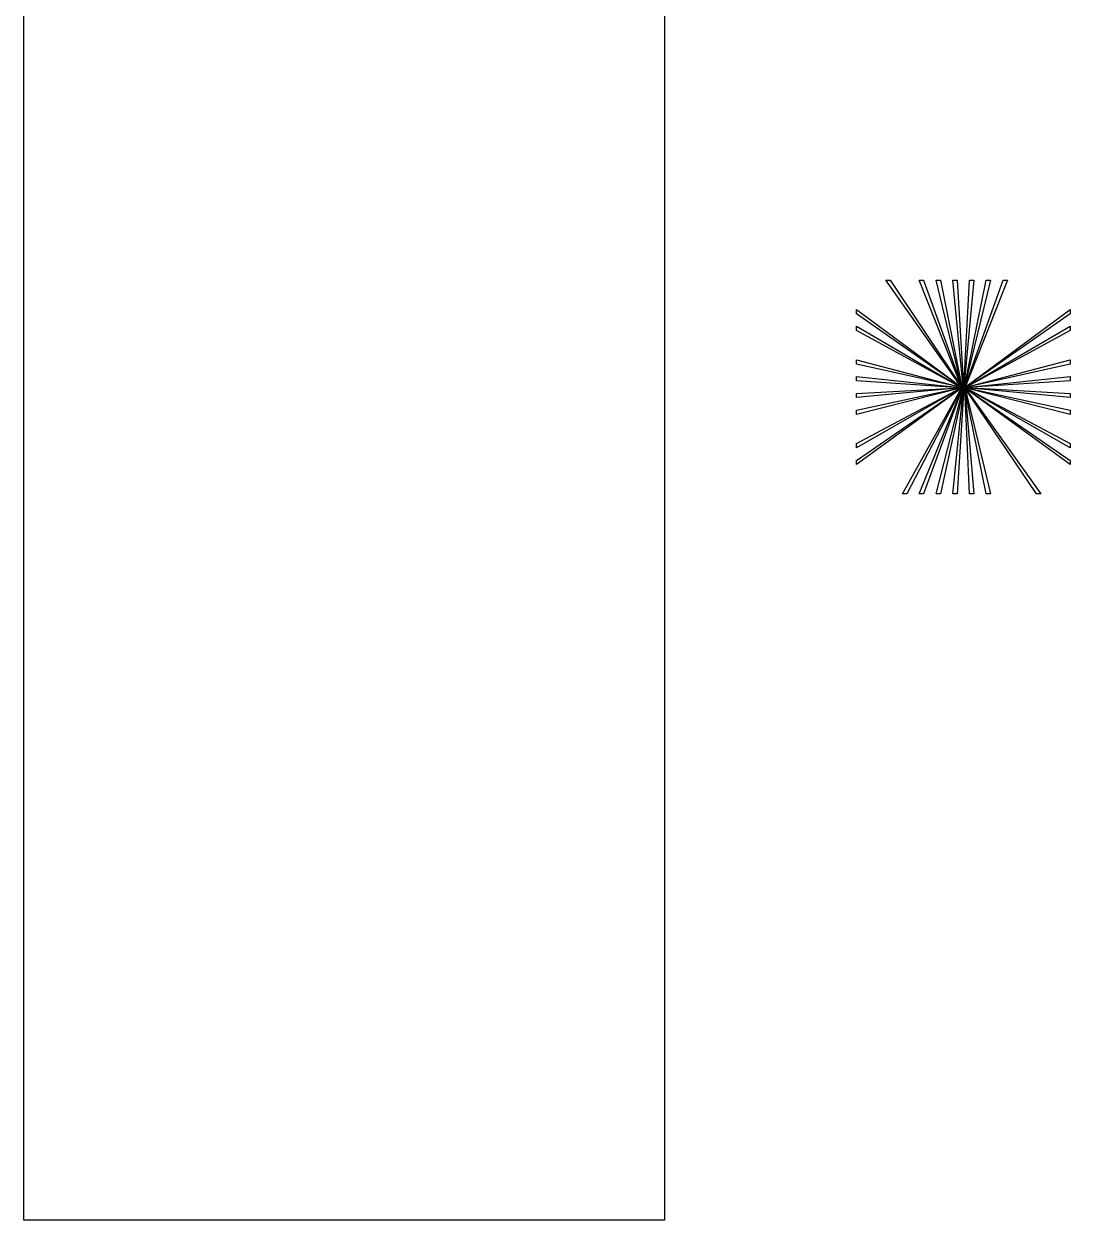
# Model space of a CAD drawing. Extents: x 0 to 6000, y 0 to 6000.
# Drawn here: x 2925 to 3170, y 5300 to 5580 of the extents above; entities that cross this region are included whole.
import ezdxf

# ---------------------------------------------------------------- set-up
doc = ezdxf.new("R2010")
doc.units = 0
doc.header["$MEASUREMENT"] = 0
for name, color, linetype in [('L10D0', 19, 'CONTINUOUS'), ('L14D0', 18, 'CONTINUOUS'), ('L1D0', 6, 'CONTINUOUS'), ('L20D0', 20, 'CONTINUOUS'), ('L6D0', 8, 'CONTINUOUS')]:
    doc.layers.add(name, color=color, linetype=linetype)

msp = doc.modelspace()

# ---------------------------------------------------------------- linework, layer by layer
at = {"layer": 'L10D0'}
for points in [[(3144.88, 5494.902), (3144.88, 5494.932), (3145.12, 5494.932), (3146.462, 5520), (3147.462, 5520), (3145.15, 5494.902)], [(3145.246, 5494.82), (3145.246, 5495.07), (3150.385, 5520), (3151.385, 5520), (3145.276, 5495.06), (3145.276, 5494.82)], [(3145.388, 5494.82), (3145.388, 5495.02), (3154.308, 5520), (3155.308, 5520), (3145.418, 5495), (3145.418, 5494.82)], [(3120, 5476.846), (3120, 5477.846), (3144.44, 5494.712), (3144.44, 5495.048), (3120, 5512.154), (3120, 5513.154), (3144.47, 5495.068), (3144.47, 5494.692)], [(3170, 5476.846), (3145.53, 5494.692), (3145.53, 5495.092), (3170, 5513.154), (3170, 5512.154), (3145.56, 5495.072), (3145.56, 5494.712), (3170, 5477.846)], [(3144.292, 5494.966), (3120, 5500.385), (3120, 5501.385), (3144.312, 5494.996), (3144.396, 5494.996), (3144.396, 5494.966)], [(3145.604, 5494.966), (3145.604, 5494.996), (3145.688, 5494.996), (3170, 5501.385), (3170, 5500.385), (3145.708, 5494.966)], [(3120, 5488.615), (3120, 5489.615), (3144.292, 5494.794), (3144.396, 5494.794), (3144.396, 5494.764), (3144.312, 5494.764)], [(3130.769, 5470), (3144.582, 5494.76), (3144.582, 5494.94), (3144.612, 5494.94), (3144.612, 5494.74), (3131.769, 5470)], [(3134.692, 5470), (3144.724, 5494.7), (3144.724, 5494.94), (3144.754, 5494.94), (3144.754, 5494.69), (3135.692, 5470)], [(3170, 5488.615), (3145.688, 5494.764), (3145.604, 5494.764), (3145.604, 5494.794), (3145.708, 5494.794), (3170, 5489.615)]]:
    msp.add_lwpolyline(points, close=True, dxfattribs=at)
at = {"layer": 'L14D0'}
for points in [[(3144.519, 5494.82), (3144.518, 5494.821), (3144.517, 5494.821), (3144.516, 5494.821), (3144.515, 5494.821), (3144.514, 5494.821), (3144.513, 5494.822), (3144.511, 5494.822), (3144.51, 5494.822), (3144.509, 5494.822), (3144.508, 5494.823), (3144.507, 5494.823), (3144.506, 5494.823), (3144.505, 5494.824), (3144.504, 5494.824), (3144.504, 5494.824), (3144.503, 5494.825), (3144.502, 5494.825), (3144.501, 5494.826), (3144.5, 5494.826), (3144.499, 5494.827), (3144.498, 5494.827), (3144.497, 5494.828), (3144.496, 5494.828), (3144.495, 5494.829), (3144.494, 5494.829), (3144.493, 5494.83), (3144.492, 5494.83), (3144.492, 5494.831), (3144.491, 5494.831), (3144.49, 5494.832), (3144.489, 5494.833), (3144.488, 5494.833), (3144.487, 5494.834), (3144.487, 5494.835), (3144.486, 5494.835), (3144.485, 5494.836), (3144.484, 5494.837), (3144.484, 5494.838), (3144.483, 5494.838), (3144.482, 5494.839), (3144.481, 5494.84), (3144.481, 5494.841), (3144.48, 5494.841), (3144.479, 5494.842), (3144.479, 5494.843), (3144.478, 5494.844), (3144.477, 5494.845), (3144.477, 5494.846), (3144.476, 5494.846), (3144.476, 5494.847), (3144.475, 5494.848), (3144.475, 5494.849), (3144.474, 5494.85), (3144.474, 5494.851), (3144.473, 5494.852), (3144.473, 5494.853), (3144.472, 5494.854), (3144.472, 5494.855), (3144.471, 5494.856), (3144.471, 5494.857), (3144.47, 5494.858), (3144.47, 5494.858), (3144.47, 5494.859), (3144.469, 5494.86), (3144.469, 5494.861), (3144.469, 5494.862), (3144.468, 5494.863), (3144.468, 5494.864), (3144.468, 5494.865), (3144.468, 5494.867), (3144.467, 5494.868), (3144.467, 5494.869), (3144.467, 5494.87), (3144.467, 5494.871), (3144.467, 5494.872), (3144.466, 5494.873), (3144.466, 5494.874), (3144.466, 5494.875), (3144.466, 5494.876), (3144.466, 5494.877), (3144.466, 5494.878), (3144.466, 5494.879), (3144.466, 5494.88), (3144.466, 5494.881), (3144.466, 5494.882), (3144.466, 5494.883), (3144.466, 5494.884), (3144.466, 5494.885), (3144.466, 5494.886), (3144.466, 5494.887), (3144.467, 5494.888), (3144.467, 5494.889), (3144.467, 5494.89), (3144.467, 5494.891), (3144.467, 5494.892), (3144.468, 5494.893), (3144.468, 5494.895), (3144.468, 5494.896), (3144.468, 5494.897), (3144.469, 5494.898), (3144.469, 5494.899), (3144.469, 5494.9), (3144.47, 5494.901), (3144.47, 5494.902), (3144.47, 5494.902), (3144.471, 5494.903), (3144.471, 5494.904), (3144.472, 5494.905), (3144.472, 5494.906), (3144.473, 5494.907), (3144.473, 5494.908), (3144.474, 5494.909), (3144.474, 5494.91), (3144.475, 5494.911), (3144.475, 5494.912), (3144.476, 5494.913), (3144.476, 5494.914), (3144.477, 5494.914), (3144.477, 5494.915), (3144.478, 5494.916), (3144.479, 5494.917), (3144.479, 5494.918), (3144.48, 5494.919), (3144.481, 5494.919), (3144.481, 5494.92), (3144.482, 5494.921), (3144.483, 5494.922), (3144.484, 5494.922), (3144.484, 5494.923), (3144.485, 5494.924), (3144.486, 5494.925), (3144.487, 5494.925), (3144.487, 5494.926), (3144.488, 5494.927), (3144.489, 5494.927), (3144.49, 5494.928), (3144.491, 5494.929), (3144.492, 5494.929), (3144.492, 5494.93), (3144.493, 5494.93), (3144.494, 5494.931), (3144.495, 5494.931), (3144.496, 5494.932), (3144.497, 5494.932), (3144.498, 5494.933), (3144.499, 5494.933), (3144.5, 5494.934), (3144.501, 5494.934), (3144.502, 5494.935), (3144.503, 5494.935), (3144.504, 5494.936), (3144.504, 5494.936), (3144.505, 5494.936), (3144.506, 5494.937), (3144.507, 5494.937), (3144.508, 5494.937), (3144.509, 5494.938), (3144.51, 5494.938), (3144.511, 5494.938), (3144.511, 5495.056), (3126.846, 5520), (3127.846, 5520), (3144.541, 5495.076), (3144.541, 5494.938), (3144.542, 5494.938), (3144.543, 5494.938), (3144.544, 5494.937), (3144.545, 5494.937), (3144.546, 5494.937), (3144.547, 5494.936), (3144.548, 5494.936), (3144.548, 5494.936), (3144.549, 5494.935), (3144.55, 5494.935), (3144.551, 5494.934), (3144.552, 5494.934), (3144.553, 5494.933), (3144.554, 5494.933), (3144.555, 5494.932), (3144.556, 5494.932), (3144.557, 5494.931), (3144.558, 5494.931), (3144.559, 5494.93), (3144.56, 5494.93), (3144.56, 5494.929), (3144.561, 5494.929), (3144.562, 5494.928), (3144.563, 5494.927), (3144.564, 5494.927), (3144.565, 5494.926), (3144.565, 5494.925), (3144.566, 5494.925), (3144.567, 5494.924), (3144.568, 5494.923), (3144.568, 5494.922), (3144.569, 5494.922), (3144.57, 5494.921), (3144.571, 5494.92), (3144.571, 5494.919), (3144.572, 5494.919), (3144.573, 5494.918), (3144.573, 5494.917), (3144.574, 5494.916), (3144.575, 5494.915), (3144.575, 5494.914), (3144.576, 5494.914), (3144.576, 5494.913), (3144.577, 5494.912), (3144.577, 5494.911), (3144.578, 5494.91), (3144.578, 5494.909), (3144.579, 5494.908), (3144.579, 5494.907), (3144.58, 5494.906), (3144.58, 5494.905), (3144.581, 5494.904), (3144.581, 5494.903), (3144.582, 5494.902), (3144.582, 5494.902), (3144.582, 5494.901), (3144.583, 5494.9), (3144.583, 5494.899), (3144.583, 5494.898), (3144.584, 5494.897), (3144.584, 5494.896), (3144.584, 5494.895), (3144.584, 5494.893), (3144.585, 5494.892), (3144.585, 5494.891), (3144.585, 5494.89), (3144.585, 5494.889), (3144.585, 5494.888), (3144.586, 5494.887), (3144.586, 5494.886), (3144.586, 5494.885), (3144.586, 5494.884), (3144.586, 5494.883), (3144.586, 5494.882), (3144.586, 5494.881), (3144.586, 5494.88), (3144.586, 5494.879), (3144.586, 5494.878), (3144.586, 5494.877), (3144.586, 5494.876), (3144.586, 5494.875), (3144.586, 5494.874), (3144.586, 5494.873), (3144.585, 5494.872), (3144.585, 5494.871), (3144.585, 5494.87), (3144.585, 5494.869), (3144.585, 5494.868), (3144.584, 5494.867), (3144.584, 5494.865), (3144.584, 5494.864), (3144.584, 5494.863), (3144.583, 5494.862), (3144.583, 5494.861), (3144.583, 5494.86), (3144.582, 5494.859), (3144.582, 5494.858), (3144.582, 5494.858), (3144.581, 5494.857), (3144.581, 5494.856), (3144.58, 5494.855), (3144.58, 5494.854), (3144.579, 5494.853), (3144.579, 5494.852), (3144.578, 5494.851), (3144.578, 5494.85), (3144.577, 5494.849), (3144.577, 5494.848), (3144.576, 5494.847), (3144.576, 5494.846), (3144.575, 5494.846), (3144.575, 5494.845), (3144.574, 5494.844), (3144.573, 5494.843), (3144.573, 5494.842), (3144.572, 5494.841), (3144.571, 5494.841), (3144.571, 5494.84), (3144.57, 5494.839), (3144.569, 5494.838), (3144.568, 5494.838), (3144.568, 5494.837), (3144.567, 5494.836), (3144.566, 5494.835), (3144.565, 5494.835), (3144.565, 5494.834), (3144.564, 5494.833), (3144.563, 5494.833), (3144.562, 5494.832), (3144.561, 5494.831), (3144.56, 5494.831), (3144.56, 5494.83), (3144.559, 5494.83), (3144.558, 5494.829), (3144.557, 5494.829), (3144.556, 5494.828), (3144.555, 5494.828), (3144.554, 5494.827), (3144.553, 5494.827), (3144.552, 5494.826), (3144.551, 5494.826), (3144.55, 5494.825), (3144.549, 5494.825), (3144.548, 5494.824), (3144.548, 5494.824), (3144.547, 5494.824), (3144.546, 5494.823), (3144.545, 5494.823), (3144.544, 5494.823), (3144.543, 5494.822), (3144.542, 5494.822), (3144.541, 5494.822), (3144.539, 5494.822), (3144.538, 5494.821), (3144.537, 5494.821), (3144.536, 5494.821), (3144.535, 5494.821), (3144.534, 5494.821), (3144.533, 5494.82), (3144.532, 5494.82), (3144.531, 5494.82), (3144.53, 5494.82), (3144.529, 5494.82), (3144.528, 5494.82), (3144.527, 5494.82), (3144.526, 5494.82), (3144.525, 5494.82), (3144.524, 5494.82), (3144.523, 5494.82), (3144.522, 5494.82), (3144.521, 5494.82), (3144.52, 5494.82)], [(3144.661, 5494.82), (3144.66, 5494.821), (3144.659, 5494.821), (3144.658, 5494.821), (3144.657, 5494.821), (3144.656, 5494.821), (3144.655, 5494.822), (3144.653, 5494.822), (3144.652, 5494.822), (3144.651, 5494.822), (3144.65, 5494.823), (3144.649, 5494.823), (3144.648, 5494.823), (3144.647, 5494.824), (3144.646, 5494.824), (3144.646, 5494.824), (3144.645, 5494.825), (3144.644, 5494.825), (3144.643, 5494.826), (3144.642, 5494.826), (3144.641, 5494.827), (3144.64, 5494.827), (3144.639, 5494.828), (3144.638, 5494.828), (3144.637, 5494.829), (3144.636, 5494.829), (3144.635, 5494.83), (3144.634, 5494.83), (3144.634, 5494.831), (3144.633, 5494.831), (3144.632, 5494.832), (3144.631, 5494.833), (3144.63, 5494.833), (3144.629, 5494.834), (3144.629, 5494.835), (3144.628, 5494.835), (3144.627, 5494.836), (3144.626, 5494.837), (3144.626, 5494.838), (3144.625, 5494.838), (3144.624, 5494.839), (3144.623, 5494.84), (3144.623, 5494.841), (3144.622, 5494.841), (3144.621, 5494.842), (3144.621, 5494.843), (3144.62, 5494.844), (3144.619, 5494.845), (3144.619, 5494.846), (3144.618, 5494.846), (3144.618, 5494.847), (3144.617, 5494.848), (3144.617, 5494.849), (3144.616, 5494.85), (3144.616, 5494.851), (3144.615, 5494.852), (3144.615, 5494.853), (3144.614, 5494.854), (3144.614, 5494.855), (3144.613, 5494.856), (3144.613, 5494.857), (3144.612, 5494.858), (3144.612, 5494.858), (3144.612, 5494.859), (3144.611, 5494.86), (3144.611, 5494.861), (3144.611, 5494.862), (3144.61, 5494.863), (3144.61, 5494.864), (3144.61, 5494.865), (3144.61, 5494.867), (3144.609, 5494.868), (3144.609, 5494.869), (3144.609, 5494.87), (3144.609, 5494.871), (3144.609, 5494.872), (3144.608, 5494.873), (3144.608, 5494.874), (3144.608, 5494.875), (3144.608, 5494.876), (3144.608, 5494.877), (3144.608, 5494.878), (3144.608, 5494.879), (3144.608, 5494.88), (3144.608, 5494.881), (3144.608, 5494.882), (3144.608, 5494.883), (3144.608, 5494.884), (3144.608, 5494.885), (3144.608, 5494.886), (3144.608, 5494.887), (3144.609, 5494.888), (3144.609, 5494.889), (3144.609, 5494.89), (3144.609, 5494.891), (3144.609, 5494.892), (3144.61, 5494.893), (3144.61, 5494.895), (3144.61, 5494.896), (3144.61, 5494.897), (3144.611, 5494.898), (3144.611, 5494.899), (3144.611, 5494.9), (3144.612, 5494.901), (3144.612, 5494.902), (3144.612, 5494.902), (3144.613, 5494.903), (3144.613, 5494.904), (3144.614, 5494.905), (3144.614, 5494.906), (3144.615, 5494.907), (3144.615, 5494.908), (3144.616, 5494.909), (3144.616, 5494.91), (3144.617, 5494.911), (3144.617, 5494.912), (3144.618, 5494.913), (3144.618, 5494.914), (3144.619, 5494.914), (3144.619, 5494.915), (3144.62, 5494.916), (3144.621, 5494.917), (3144.621, 5494.918), (3144.622, 5494.919), (3144.623, 5494.919), (3144.623, 5494.92), (3144.624, 5494.921), (3144.625, 5494.922), (3144.626, 5494.922), (3144.626, 5494.923), (3144.627, 5494.924), (3144.628, 5494.925), (3144.629, 5494.925), (3144.629, 5494.926), (3144.63, 5494.927), (3144.631, 5494.927), (3144.632, 5494.928), (3144.633, 5494.929), (3144.634, 5494.929), (3144.634, 5494.93), (3144.635, 5494.93), (3144.636, 5494.931), (3144.637, 5494.931), (3144.638, 5494.932), (3144.639, 5494.932), (3144.64, 5494.933), (3144.641, 5494.933), (3144.642, 5494.934), (3144.643, 5494.934), (3144.644, 5494.935), (3144.645, 5494.935), (3144.646, 5494.936), (3144.646, 5494.936), (3144.647, 5494.936), (3144.648, 5494.937), (3144.649, 5494.937), (3144.65, 5494.937), (3144.651, 5494.938), (3144.652, 5494.938), (3144.653, 5494.938), (3144.653, 5495.056), (3138.615, 5520), (3139.615, 5520), (3144.683, 5495.066), (3144.683, 5494.938), (3144.684, 5494.938), (3144.685, 5494.938), (3144.686, 5494.937), (3144.687, 5494.937), (3144.688, 5494.937), (3144.689, 5494.936), (3144.69, 5494.936), (3144.69, 5494.936), (3144.691, 5494.935), (3144.692, 5494.935), (3144.693, 5494.934), (3144.694, 5494.934), (3144.695, 5494.933), (3144.696, 5494.933), (3144.697, 5494.932), (3144.698, 5494.932), (3144.699, 5494.931), (3144.7, 5494.931), (3144.701, 5494.93), (3144.702, 5494.93), (3144.702, 5494.929), (3144.703, 5494.929), (3144.704, 5494.928), (3144.705, 5494.927), (3144.706, 5494.927), (3144.707, 5494.926), (3144.707, 5494.925), (3144.708, 5494.925), (3144.709, 5494.924), (3144.71, 5494.923), (3144.71, 5494.922), (3144.711, 5494.922), (3144.712, 5494.921), (3144.713, 5494.92), (3144.713, 5494.919), (3144.714, 5494.919), (3144.715, 5494.918), (3144.715, 5494.917), (3144.716, 5494.916), (3144.717, 5494.915), (3144.717, 5494.914), (3144.718, 5494.914), (3144.718, 5494.913), (3144.719, 5494.912), (3144.719, 5494.911), (3144.72, 5494.91), (3144.72, 5494.909), (3144.721, 5494.908), (3144.721, 5494.907), (3144.722, 5494.906), (3144.722, 5494.905), (3144.723, 5494.904), (3144.723, 5494.903), (3144.724, 5494.902), (3144.724, 5494.902), (3144.724, 5494.901), (3144.725, 5494.9), (3144.725, 5494.899), (3144.725, 5494.898), (3144.726, 5494.897), (3144.726, 5494.896), (3144.726, 5494.895), (3144.726, 5494.893), (3144.727, 5494.892), (3144.727, 5494.891), (3144.727, 5494.89), (3144.727, 5494.889), (3144.727, 5494.888), (3144.728, 5494.887), (3144.728, 5494.886), (3144.728, 5494.885), (3144.728, 5494.884), (3144.728, 5494.883), (3144.728, 5494.882), (3144.728, 5494.881), (3144.728, 5494.88), (3144.728, 5494.879), (3144.728, 5494.878), (3144.728, 5494.877), (3144.728, 5494.876), (3144.728, 5494.875), (3144.728, 5494.874), (3144.728, 5494.873), (3144.727, 5494.872), (3144.727, 5494.871), (3144.727, 5494.87), (3144.727, 5494.869), (3144.727, 5494.868), (3144.726, 5494.867), (3144.726, 5494.865), (3144.726, 5494.864), (3144.726, 5494.863), (3144.725, 5494.862), (3144.725, 5494.861), (3144.725, 5494.86), (3144.724, 5494.859), (3144.724, 5494.858), (3144.724, 5494.858), (3144.723, 5494.857), (3144.723, 5494.856), (3144.722, 5494.855), (3144.722, 5494.854), (3144.721, 5494.853), (3144.721, 5494.852), (3144.72, 5494.851), (3144.72, 5494.85), (3144.719, 5494.849), (3144.719, 5494.848), (3144.718, 5494.847), (3144.718, 5494.846), (3144.717, 5494.846), (3144.717, 5494.845), (3144.716, 5494.844), (3144.715, 5494.843), (3144.715, 5494.842), (3144.714, 5494.841), (3144.713, 5494.841), (3144.713, 5494.84), (3144.712, 5494.839), (3144.711, 5494.838), (3144.71, 5494.838), (3144.71, 5494.837), (3144.709, 5494.836), (3144.708, 5494.835), (3144.707, 5494.835), (3144.707, 5494.834), (3144.706, 5494.833), (3144.705, 5494.833), (3144.704, 5494.832), (3144.703, 5494.831), (3144.702, 5494.831), (3144.702, 5494.83), (3144.701, 5494.83), (3144.7, 5494.829), (3144.699, 5494.829), (3144.698, 5494.828), (3144.697, 5494.828), (3144.696, 5494.827), (3144.695, 5494.827), (3144.694, 5494.826), (3144.693, 5494.826), (3144.692, 5494.825), (3144.691, 5494.825), (3144.69, 5494.824), (3144.69, 5494.824), (3144.689, 5494.824), (3144.688, 5494.823), (3144.687, 5494.823), (3144.686, 5494.823), (3144.685, 5494.822), (3144.684, 5494.822), (3144.683, 5494.822), (3144.681, 5494.822), (3144.68, 5494.821), (3144.679, 5494.821), (3144.678, 5494.821), (3144.677, 5494.821), (3144.676, 5494.821), (3144.675, 5494.82), (3144.674, 5494.82), (3144.673, 5494.82), (3144.672, 5494.82), (3144.671, 5494.82), (3144.67, 5494.82), (3144.669, 5494.82), (3144.668, 5494.82), (3144.667, 5494.82), (3144.666, 5494.82), (3144.665, 5494.82), (3144.664, 5494.82), (3144.663, 5494.82), (3144.662, 5494.82)], [(3144.345, 5494.79), (3144.343, 5494.791), (3144.341, 5494.791), (3144.34, 5494.791), (3144.338, 5494.791), (3144.337, 5494.792), (3144.335, 5494.792), (3144.334, 5494.792), (3144.332, 5494.793), (3144.331, 5494.793), (3144.329, 5494.793), (3144.328, 5494.794), (3144.326, 5494.794), (3144.325, 5494.795), (3144.323, 5494.795), (3144.322, 5494.796), (3144.32, 5494.797), (3144.319, 5494.797), (3144.317, 5494.798), (3144.316, 5494.798), (3144.315, 5494.799), (3144.313, 5494.8), (3144.312, 5494.801), (3144.31, 5494.801), (3144.309, 5494.802), (3144.308, 5494.803), (3144.306, 5494.804), (3144.305, 5494.805), (3144.304, 5494.805), (3144.302, 5494.806), (3144.301, 5494.807), (3144.3, 5494.808), (3144.299, 5494.809), (3144.297, 5494.81), (3144.296, 5494.811), (3144.295, 5494.812), (3144.294, 5494.813), (3144.293, 5494.814), (3144.291, 5494.815), (3144.29, 5494.816), (3144.289, 5494.817), (3144.288, 5494.819), (3144.287, 5494.82), (3144.286, 5494.821), (3144.285, 5494.822), (3144.284, 5494.823), (3144.283, 5494.825), (3144.282, 5494.826), (3144.281, 5494.827), (3144.28, 5494.828), (3144.279, 5494.83), (3144.279, 5494.831), (3144.278, 5494.832), (3144.277, 5494.834), (3144.276, 5494.835), (3144.275, 5494.836), (3144.275, 5494.838), (3144.274, 5494.839), (3144.273, 5494.841), (3144.272, 5494.842), (3144.272, 5494.843), (3144.271, 5494.845), (3144.271, 5494.846), (3144.27, 5494.848), (3144.269, 5494.849), (3144.269, 5494.851), (3144.268, 5494.852), (3144.268, 5494.854), (3144.267, 5494.855), (3144.267, 5494.857), (3144.267, 5494.858), (3144.266, 5494.86), (3144.266, 5494.861), (3144.266, 5494.863), (3144.265, 5494.864), (3144.265, 5494.865), (3144.148, 5494.865), (3120, 5496.462), (3120, 5497.462), (3144.148, 5494.895), (3144.265, 5494.895), (3144.265, 5494.896), (3144.266, 5494.897), (3144.266, 5494.899), (3144.266, 5494.9), (3144.267, 5494.902), (3144.267, 5494.903), (3144.267, 5494.905), (3144.268, 5494.906), (3144.268, 5494.908), (3144.269, 5494.909), (3144.269, 5494.911), (3144.27, 5494.912), (3144.271, 5494.914), (3144.271, 5494.915), (3144.272, 5494.917), (3144.272, 5494.918), (3144.273, 5494.919), (3144.274, 5494.921), (3144.275, 5494.922), (3144.275, 5494.924), (3144.276, 5494.925), (3144.277, 5494.926), (3144.278, 5494.928), (3144.279, 5494.929), (3144.279, 5494.93), (3144.28, 5494.932), (3144.281, 5494.933), (3144.282, 5494.934), (3144.283, 5494.935), (3144.284, 5494.937), (3144.285, 5494.938), (3144.286, 5494.939), (3144.287, 5494.94), (3144.288, 5494.941), (3144.289, 5494.943), (3144.29, 5494.944), (3144.291, 5494.945), (3144.293, 5494.946), (3144.294, 5494.947), (3144.295, 5494.948), (3144.296, 5494.949), (3144.297, 5494.95), (3144.299, 5494.951), (3144.3, 5494.952), (3144.301, 5494.953), (3144.302, 5494.954), (3144.304, 5494.955), (3144.305, 5494.955), (3144.306, 5494.956), (3144.308, 5494.957), (3144.309, 5494.958), (3144.31, 5494.959), (3144.312, 5494.959), (3144.313, 5494.96), (3144.315, 5494.961), (3144.316, 5494.962), (3144.317, 5494.962), (3144.319, 5494.963), (3144.32, 5494.963), (3144.322, 5494.964), (3144.323, 5494.965), (3144.325, 5494.965), (3144.326, 5494.966), (3144.328, 5494.966), (3144.329, 5494.967), (3144.331, 5494.967), (3144.332, 5494.967), (3144.334, 5494.968), (3144.335, 5494.968), (3144.337, 5494.968), (3144.338, 5494.969), (3144.34, 5494.969), (3144.341, 5494.969), (3144.343, 5494.969), (3144.345, 5494.97), (3144.346, 5494.97), (3144.348, 5494.97), (3144.349, 5494.97), (3144.351, 5494.97), (3144.352, 5494.97), (3144.354, 5494.97), (3144.356, 5494.97), (3144.357, 5494.97), (3144.359, 5494.97), (3144.36, 5494.97), (3144.362, 5494.97), (3144.363, 5494.97), (3144.365, 5494.969), (3144.367, 5494.969), (3144.368, 5494.969), (3144.37, 5494.969), (3144.371, 5494.968), (3144.373, 5494.968), (3144.374, 5494.968), (3144.376, 5494.967), (3144.377, 5494.967), (3144.379, 5494.967), (3144.38, 5494.966), (3144.382, 5494.966), (3144.383, 5494.965), (3144.385, 5494.965), (3144.386, 5494.964), (3144.388, 5494.963), (3144.389, 5494.963), (3144.391, 5494.962), (3144.392, 5494.962), (3144.393, 5494.961), (3144.395, 5494.96), (3144.396, 5494.959), (3144.398, 5494.959), (3144.399, 5494.958), (3144.4, 5494.957), (3144.402, 5494.956), (3144.403, 5494.955), (3144.404, 5494.955), (3144.406, 5494.954), (3144.407, 5494.953), (3144.408, 5494.952), (3144.409, 5494.951), (3144.411, 5494.95), (3144.412, 5494.949), (3144.413, 5494.948), (3144.414, 5494.947), (3144.415, 5494.946), (3144.417, 5494.945), (3144.418, 5494.944), (3144.419, 5494.943), (3144.42, 5494.941), (3144.421, 5494.94), (3144.422, 5494.939), (3144.423, 5494.938), (3144.424, 5494.937), (3144.425, 5494.935), (3144.426, 5494.934), (3144.427, 5494.933), (3144.428, 5494.932), (3144.429, 5494.93), (3144.429, 5494.929), (3144.43, 5494.928), (3144.431, 5494.926), (3144.432, 5494.925), (3144.433, 5494.924), (3144.433, 5494.922), (3144.434, 5494.921), (3144.435, 5494.919), (3144.436, 5494.918), (3144.436, 5494.917), (3144.437, 5494.915), (3144.437, 5494.914), (3144.438, 5494.912), (3144.439, 5494.911), (3144.439, 5494.909), (3144.44, 5494.908), (3144.44, 5494.906), (3144.441, 5494.905), (3144.441, 5494.903), (3144.441, 5494.902), (3144.442, 5494.9), (3144.442, 5494.899), (3144.442, 5494.897), (3144.443, 5494.896), (3144.443, 5494.894), (3144.443, 5494.893), (3144.443, 5494.891), (3144.444, 5494.889), (3144.444, 5494.888), (3144.444, 5494.886), (3144.444, 5494.885), (3144.444, 5494.883), (3144.444, 5494.882), (3144.444, 5494.88), (3144.444, 5494.878), (3144.444, 5494.877), (3144.444, 5494.875), (3144.444, 5494.874), (3144.444, 5494.872), (3144.444, 5494.871), (3144.443, 5494.869), (3144.443, 5494.867), (3144.443, 5494.866), (3144.443, 5494.864), (3144.442, 5494.863), (3144.442, 5494.861), (3144.442, 5494.86), (3144.441, 5494.858), (3144.441, 5494.857), (3144.441, 5494.855), (3144.44, 5494.854), (3144.44, 5494.852), (3144.439, 5494.851), (3144.439, 5494.849), (3144.438, 5494.848), (3144.437, 5494.846), (3144.437, 5494.845), (3144.436, 5494.843), (3144.436, 5494.842), (3144.435, 5494.841), (3144.434, 5494.839), (3144.433, 5494.838), (3144.433, 5494.836), (3144.432, 5494.835), (3144.431, 5494.834), (3144.43, 5494.832), (3144.429, 5494.831), (3144.429, 5494.83), (3144.428, 5494.828), (3144.427, 5494.827), (3144.426, 5494.826), (3144.425, 5494.825), (3144.424, 5494.823), (3144.423, 5494.822), (3144.422, 5494.821), (3144.421, 5494.82), (3144.42, 5494.819), (3144.419, 5494.817), (3144.418, 5494.816), (3144.417, 5494.815), (3144.415, 5494.814), (3144.414, 5494.813), (3144.413, 5494.812), (3144.412, 5494.811), (3144.411, 5494.81), (3144.409, 5494.809), (3144.408, 5494.808), (3144.407, 5494.807), (3144.406, 5494.806), (3144.404, 5494.805), (3144.403, 5494.805), (3144.402, 5494.804), (3144.4, 5494.803), (3144.399, 5494.802), (3144.398, 5494.801), (3144.396, 5494.801), (3144.395, 5494.8), (3144.393, 5494.799), (3144.392, 5494.798), (3144.391, 5494.798), (3144.389, 5494.797), (3144.388, 5494.797), (3144.386, 5494.796), (3144.385, 5494.795), (3144.383, 5494.795), (3144.382, 5494.794), (3144.38, 5494.794), (3144.379, 5494.793), (3144.377, 5494.793), (3144.376, 5494.793), (3144.374, 5494.792), (3144.373, 5494.792), (3144.371, 5494.792), (3144.37, 5494.791), (3144.368, 5494.791), (3144.367, 5494.791), (3144.365, 5494.791), (3144.363, 5494.79), (3144.362, 5494.79), (3144.36, 5494.79), (3144.359, 5494.79), (3144.357, 5494.79), (3144.356, 5494.79), (3144.354, 5494.79), (3144.352, 5494.79), (3144.351, 5494.79), (3144.349, 5494.79), (3144.348, 5494.79), (3144.346, 5494.79)], [(3138.615, 5470), (3144.985, 5494.734), (3144.985, 5494.85), (3144.985, 5494.85), (3144.984, 5494.85), (3144.983, 5494.85), (3144.983, 5494.85), (3144.982, 5494.85), (3144.981, 5494.85), (3144.981, 5494.85), (3144.98, 5494.85), (3144.979, 5494.85), (3144.978, 5494.85), (3144.977, 5494.85), (3144.977, 5494.85), (3144.976, 5494.85), (3144.975, 5494.85), (3144.974, 5494.85), (3144.973, 5494.85), (3144.972, 5494.85), (3144.971, 5494.85), (3144.97, 5494.85), (3144.969, 5494.85), (3144.968, 5494.85), (3144.967, 5494.85), (3144.966, 5494.85), (3144.965, 5494.85), (3144.963, 5494.85), (3144.962, 5494.85), (3144.961, 5494.85), (3144.959, 5494.85), (3144.958, 5494.85), (3144.956, 5494.85), (3144.955, 5494.85), (3144.953, 5494.851), (3144.951, 5494.851), (3144.949, 5494.851), (3144.947, 5494.851), (3144.945, 5494.851), (3144.943, 5494.851), (3144.94, 5494.851), (3144.938, 5494.851), (3144.935, 5494.851), (3144.932, 5494.851), (3144.929, 5494.851), (3144.925, 5494.851), (3144.922, 5494.852), (3144.918, 5494.852), (3144.913, 5494.852), (3144.909, 5494.852), (3144.903, 5494.852), (3144.898, 5494.853), (3144.892, 5494.853), (3144.885, 5494.853), (3144.877, 5494.854), (3144.869, 5494.854), (3144.859, 5494.855), (3144.849, 5494.856), (3144.838, 5494.857), (3144.825, 5494.859), (3144.812, 5494.86), (3144.798, 5494.862), (3144.784, 5494.865), (3144.771, 5494.868), (3144.76, 5494.872), (3144.753, 5494.876), (3144.75, 5494.88), (3144.753, 5494.884), (3144.76, 5494.888), (3144.771, 5494.892), (3144.784, 5494.895), (3144.798, 5494.898), (3144.812, 5494.9), (3144.825, 5494.901), (3144.838, 5494.903), (3144.849, 5494.904), (3144.859, 5494.905), (3144.869, 5494.906), (3144.877, 5494.906), (3144.885, 5494.907), (3144.892, 5494.907), (3144.898, 5494.907), (3144.903, 5494.908), (3144.909, 5494.908), (3144.913, 5494.908), (3144.918, 5494.908), (3144.922, 5494.908), (3144.925, 5494.909), (3144.929, 5494.909), (3144.932, 5494.909), (3144.935, 5494.909), (3144.938, 5494.909), (3144.94, 5494.909), (3144.943, 5494.909), (3144.945, 5494.909), (3144.947, 5494.909), (3144.949, 5494.909), (3144.951, 5494.909), (3144.953, 5494.909), (3144.955, 5494.91), (3144.956, 5494.91), (3144.958, 5494.91), (3144.959, 5494.91), (3144.961, 5494.91), (3144.962, 5494.91), (3144.963, 5494.91), (3144.965, 5494.91), (3144.966, 5494.91), (3144.967, 5494.91), (3144.968, 5494.91), (3144.969, 5494.91), (3144.97, 5494.91), (3144.971, 5494.91), (3144.972, 5494.91), (3144.973, 5494.91), (3144.974, 5494.91), (3144.975, 5494.91), (3144.976, 5494.91), (3144.977, 5494.91), (3144.977, 5494.91), (3144.978, 5494.91), (3144.979, 5494.91), (3144.98, 5494.91), (3144.981, 5494.91), (3144.981, 5494.91), (3144.982, 5494.91), (3144.983, 5494.91), (3144.983, 5494.91), (3144.984, 5494.91), (3144.985, 5494.91), (3144.985, 5494.91), (3144.986, 5494.91), (3144.987, 5494.91), (3144.987, 5494.91), (3144.988, 5494.91), (3144.988, 5494.91), (3144.989, 5494.91), (3144.99, 5494.91), (3144.99, 5494.91), (3144.991, 5494.91), (3144.991, 5494.91), (3144.992, 5494.91), (3144.993, 5494.91), (3144.993, 5494.91), (3144.994, 5494.91), (3144.994, 5494.91), (3144.995, 5494.91), (3144.995, 5494.91), (3144.996, 5494.91), (3144.996, 5494.91), (3144.997, 5494.91), (3144.997, 5494.91), (3144.998, 5494.91), (3144.998, 5494.91), (3144.999, 5494.91), (3144.999, 5494.91), (3145, 5494.91), (3145.001, 5494.91), (3145.001, 5494.91), (3145.002, 5494.91), (3145.002, 5494.91), (3145.003, 5494.91), (3145.003, 5494.91), (3145.004, 5494.91), (3145.004, 5494.91), (3145.005, 5494.91), (3145.005, 5494.91), (3145.006, 5494.91), (3145.006, 5494.91), (3145.007, 5494.91), (3145.007, 5494.91), (3145.008, 5494.91), (3145.009, 5494.91), (3145.009, 5494.91), (3145.01, 5494.91), (3145.01, 5494.91), (3145.011, 5494.91), (3145.012, 5494.91), (3145.012, 5494.91), (3145.013, 5494.91), (3145.013, 5494.91), (3145.014, 5494.91), (3145.015, 5494.91), (3145.015, 5494.91), (3145.016, 5494.91), (3145.017, 5494.91), (3145.017, 5494.91), (3145.018, 5494.91), (3145.019, 5494.91), (3145.019, 5494.91), (3145.02, 5494.91), (3145.021, 5494.91), (3145.022, 5494.91), (3145.023, 5494.91), (3145.023, 5494.91), (3145.024, 5494.91), (3145.025, 5494.91), (3145.026, 5494.91), (3145.027, 5494.91), (3145.028, 5494.91), (3145.029, 5494.91), (3145.03, 5494.91), (3145.031, 5494.91), (3145.032, 5494.91), (3145.033, 5494.91), (3145.034, 5494.91), (3145.035, 5494.91), (3145.037, 5494.91), (3145.038, 5494.91), (3145.039, 5494.91), (3145.041, 5494.91), (3145.042, 5494.91), (3145.044, 5494.91), (3145.045, 5494.91), (3145.047, 5494.909), (3145.049, 5494.909), (3145.051, 5494.909), (3145.053, 5494.909), (3145.055, 5494.909), (3145.057, 5494.909), (3145.06, 5494.909), (3145.062, 5494.909), (3145.065, 5494.909), (3145.068, 5494.909), (3145.071, 5494.909), (3145.075, 5494.909), (3145.078, 5494.908), (3145.082, 5494.908), (3145.087, 5494.908), (3145.091, 5494.908), (3145.097, 5494.908), (3145.102, 5494.907), (3145.108, 5494.907), (3145.115, 5494.907), (3145.123, 5494.906), (3145.131, 5494.906), (3145.141, 5494.905), (3145.151, 5494.904), (3145.162, 5494.903), (3145.175, 5494.901), (3145.188, 5494.9), (3145.202, 5494.898), (3145.216, 5494.895), (3145.229, 5494.892), (3145.24, 5494.888), (3145.247, 5494.884), (3145.25, 5494.88), (3145.247, 5494.876), (3145.24, 5494.872), (3145.229, 5494.868), (3145.216, 5494.865), (3145.202, 5494.862), (3145.188, 5494.86), (3145.175, 5494.859), (3145.162, 5494.857), (3145.151, 5494.856), (3145.141, 5494.855), (3145.131, 5494.854), (3145.123, 5494.854), (3145.115, 5494.853), (3145.108, 5494.853), (3145.102, 5494.853), (3145.097, 5494.852), (3145.091, 5494.852), (3145.087, 5494.852), (3145.082, 5494.852), (3145.078, 5494.852), (3145.075, 5494.851), (3145.071, 5494.851), (3145.068, 5494.851), (3145.065, 5494.851), (3145.062, 5494.851), (3145.06, 5494.851), (3145.057, 5494.851), (3145.055, 5494.851), (3145.053, 5494.851), (3145.051, 5494.851), (3145.049, 5494.851), (3145.047, 5494.851), (3145.045, 5494.85), (3145.044, 5494.85), (3145.042, 5494.85), (3145.041, 5494.85), (3145.039, 5494.85), (3145.038, 5494.85), (3145.037, 5494.85), (3145.035, 5494.85), (3145.034, 5494.85), (3145.033, 5494.85), (3145.032, 5494.85), (3145.031, 5494.85), (3145.03, 5494.85), (3145.029, 5494.85), (3145.028, 5494.85), (3145.027, 5494.85), (3145.026, 5494.85), (3145.025, 5494.85), (3145.024, 5494.85), (3145.023, 5494.85), (3145.023, 5494.85), (3145.022, 5494.85), (3145.021, 5494.85), (3145.02, 5494.85), (3145.019, 5494.85), (3145.019, 5494.85), (3145.018, 5494.85), (3145.017, 5494.85), (3145.017, 5494.85), (3145.016, 5494.85), (3145.015, 5494.85), (3145.015, 5494.85), (3145.015, 5494.734), (3139.615, 5470)], [(3146.462, 5470), (3145.317, 5494.694), (3145.317, 5494.822), (3145.316, 5494.822), (3145.315, 5494.822), (3145.314, 5494.823), (3145.313, 5494.823), (3145.312, 5494.823), (3145.311, 5494.824), (3145.31, 5494.824), (3145.31, 5494.824), (3145.309, 5494.825), (3145.308, 5494.825), (3145.307, 5494.826), (3145.306, 5494.826), (3145.305, 5494.827), (3145.304, 5494.827), (3145.303, 5494.828), (3145.302, 5494.828), (3145.301, 5494.829), (3145.3, 5494.829), (3145.299, 5494.83), (3145.298, 5494.83), (3145.298, 5494.831), (3145.297, 5494.831), (3145.296, 5494.832), (3145.295, 5494.833), (3145.294, 5494.833), (3145.293, 5494.834), (3145.293, 5494.835), (3145.292, 5494.835), (3145.291, 5494.836), (3145.29, 5494.837), (3145.29, 5494.838), (3145.289, 5494.838), (3145.288, 5494.839), (3145.287, 5494.84), (3145.287, 5494.841), (3145.286, 5494.841), (3145.285, 5494.842), (3145.285, 5494.843), (3145.284, 5494.844), (3145.283, 5494.845), (3145.283, 5494.846), (3145.282, 5494.846), (3145.282, 5494.847), (3145.281, 5494.848), (3145.281, 5494.849), (3145.28, 5494.85), (3145.28, 5494.851), (3145.279, 5494.852), (3145.279, 5494.853), (3145.278, 5494.854), (3145.278, 5494.855), (3145.277, 5494.856), (3145.277, 5494.857), (3145.276, 5494.858), (3145.276, 5494.858), (3145.276, 5494.859), (3145.275, 5494.86), (3145.275, 5494.861), (3145.275, 5494.862), (3145.274, 5494.863), (3145.274, 5494.864), (3145.274, 5494.865), (3145.274, 5494.867), (3145.273, 5494.868), (3145.273, 5494.869), (3145.273, 5494.87), (3145.273, 5494.871), (3145.273, 5494.872), (3145.272, 5494.873), (3145.272, 5494.874), (3145.272, 5494.875), (3145.272, 5494.876), (3145.272, 5494.877), (3145.272, 5494.878), (3145.272, 5494.879), (3145.272, 5494.88), (3145.272, 5494.881), (3145.272, 5494.882), (3145.272, 5494.883), (3145.272, 5494.884), (3145.272, 5494.885), (3145.272, 5494.886), (3145.272, 5494.887), (3145.273, 5494.888), (3145.273, 5494.889), (3145.273, 5494.89), (3145.273, 5494.891), (3145.273, 5494.892), (3145.274, 5494.893), (3145.274, 5494.895), (3145.274, 5494.896), (3145.274, 5494.897), (3145.275, 5494.898), (3145.275, 5494.899), (3145.275, 5494.9), (3145.276, 5494.901), (3145.276, 5494.902), (3145.276, 5494.902), (3145.277, 5494.903), (3145.277, 5494.904), (3145.278, 5494.905), (3145.278, 5494.906), (3145.279, 5494.907), (3145.279, 5494.908), (3145.28, 5494.909), (3145.28, 5494.91), (3145.281, 5494.911), (3145.281, 5494.912), (3145.282, 5494.913), (3145.282, 5494.914), (3145.283, 5494.914), (3145.283, 5494.915), (3145.284, 5494.916), (3145.285, 5494.917), (3145.285, 5494.918), (3145.286, 5494.919), (3145.287, 5494.919), (3145.287, 5494.92), (3145.288, 5494.921), (3145.289, 5494.922), (3145.29, 5494.922), (3145.29, 5494.923), (3145.291, 5494.924), (3145.292, 5494.925), (3145.293, 5494.925), (3145.293, 5494.926), (3145.294, 5494.927), (3145.295, 5494.927), (3145.296, 5494.928), (3145.297, 5494.929), (3145.298, 5494.929), (3145.298, 5494.93), (3145.299, 5494.93), (3145.3, 5494.931), (3145.301, 5494.931), (3145.302, 5494.932), (3145.303, 5494.932), (3145.304, 5494.933), (3145.305, 5494.933), (3145.306, 5494.934), (3145.307, 5494.934), (3145.308, 5494.935), (3145.309, 5494.935), (3145.31, 5494.936), (3145.31, 5494.936), (3145.311, 5494.936), (3145.312, 5494.937), (3145.313, 5494.937), (3145.314, 5494.937), (3145.315, 5494.938), (3145.316, 5494.938), (3145.317, 5494.938), (3145.319, 5494.938), (3145.32, 5494.939), (3145.321, 5494.939), (3145.322, 5494.939), (3145.323, 5494.939), (3145.324, 5494.939), (3145.325, 5494.94), (3145.326, 5494.94), (3145.327, 5494.94), (3145.328, 5494.94), (3145.329, 5494.94), (3145.33, 5494.94), (3145.331, 5494.94), (3145.332, 5494.94), (3145.333, 5494.94), (3145.334, 5494.94), (3145.335, 5494.94), (3145.336, 5494.94), (3145.337, 5494.94), (3145.338, 5494.94), (3145.339, 5494.94), (3145.34, 5494.939), (3145.341, 5494.939), (3145.342, 5494.939), (3145.343, 5494.939), (3145.344, 5494.939), (3145.345, 5494.938), (3145.347, 5494.938), (3145.348, 5494.938), (3145.349, 5494.938), (3145.35, 5494.937), (3145.351, 5494.937), (3145.352, 5494.937), (3145.353, 5494.936), (3145.354, 5494.936), (3145.354, 5494.936), (3145.355, 5494.935), (3145.356, 5494.935), (3145.357, 5494.934), (3145.358, 5494.934), (3145.359, 5494.933), (3145.36, 5494.933), (3145.361, 5494.932), (3145.362, 5494.932), (3145.363, 5494.931), (3145.364, 5494.931), (3145.365, 5494.93), (3145.366, 5494.93), (3145.366, 5494.929), (3145.367, 5494.929), (3145.368, 5494.928), (3145.369, 5494.927), (3145.37, 5494.927), (3145.371, 5494.926), (3145.371, 5494.925), (3145.372, 5494.925), (3145.373, 5494.924), (3145.374, 5494.923), (3145.374, 5494.922), (3145.375, 5494.922), (3145.376, 5494.921), (3145.377, 5494.92), (3145.377, 5494.919), (3145.378, 5494.919), (3145.379, 5494.918), (3145.379, 5494.917), (3145.38, 5494.916), (3145.381, 5494.915), (3145.381, 5494.914), (3145.382, 5494.914), (3145.382, 5494.913), (3145.383, 5494.912), (3145.383, 5494.911), (3145.384, 5494.91), (3145.384, 5494.909), (3145.385, 5494.908), (3145.385, 5494.907), (3145.386, 5494.906), (3145.386, 5494.905), (3145.387, 5494.904), (3145.387, 5494.903), (3145.388, 5494.902), (3145.388, 5494.902), (3145.388, 5494.901), (3145.389, 5494.9), (3145.389, 5494.899), (3145.389, 5494.898), (3145.39, 5494.897), (3145.39, 5494.896), (3145.39, 5494.895), (3145.39, 5494.893), (3145.391, 5494.892), (3145.391, 5494.891), (3145.391, 5494.89), (3145.391, 5494.889), (3145.391, 5494.888), (3145.392, 5494.887), (3145.392, 5494.886), (3145.392, 5494.885), (3145.392, 5494.884), (3145.392, 5494.883), (3145.392, 5494.882), (3145.392, 5494.881), (3145.392, 5494.88), (3145.392, 5494.879), (3145.392, 5494.878), (3145.392, 5494.877), (3145.392, 5494.876), (3145.392, 5494.875), (3145.392, 5494.874), (3145.392, 5494.873), (3145.391, 5494.872), (3145.391, 5494.871), (3145.391, 5494.87), (3145.391, 5494.869), (3145.391, 5494.868), (3145.39, 5494.867), (3145.39, 5494.865), (3145.39, 5494.864), (3145.39, 5494.863), (3145.389, 5494.862), (3145.389, 5494.861), (3145.389, 5494.86), (3145.388, 5494.859), (3145.388, 5494.858), (3145.388, 5494.858), (3145.387, 5494.857), (3145.387, 5494.856), (3145.386, 5494.855), (3145.386, 5494.854), (3145.385, 5494.853), (3145.385, 5494.852), (3145.384, 5494.851), (3145.384, 5494.85), (3145.383, 5494.849), (3145.383, 5494.848), (3145.382, 5494.847), (3145.382, 5494.846), (3145.381, 5494.846), (3145.381, 5494.845), (3145.38, 5494.844), (3145.379, 5494.843), (3145.379, 5494.842), (3145.378, 5494.841), (3145.377, 5494.841), (3145.377, 5494.84), (3145.376, 5494.839), (3145.375, 5494.838), (3145.374, 5494.838), (3145.374, 5494.837), (3145.373, 5494.836), (3145.372, 5494.835), (3145.371, 5494.835), (3145.371, 5494.834), (3145.37, 5494.833), (3145.369, 5494.833), (3145.368, 5494.832), (3145.367, 5494.831), (3145.366, 5494.831), (3145.366, 5494.83), (3145.365, 5494.83), (3145.364, 5494.829), (3145.363, 5494.829), (3145.362, 5494.828), (3145.361, 5494.828), (3145.36, 5494.827), (3145.359, 5494.827), (3145.358, 5494.826), (3145.357, 5494.826), (3145.356, 5494.825), (3145.355, 5494.825), (3145.354, 5494.824), (3145.354, 5494.824), (3145.353, 5494.824), (3145.352, 5494.823), (3145.351, 5494.823), (3145.35, 5494.823), (3145.349, 5494.822), (3145.348, 5494.822), (3145.347, 5494.822), (3145.347, 5494.704), (3147.462, 5470)], [(3162.154, 5470), (3145.459, 5494.684), (3145.459, 5494.822), (3145.458, 5494.822), (3145.457, 5494.822), (3145.456, 5494.823), (3145.455, 5494.823), (3145.454, 5494.823), (3145.453, 5494.824), (3145.452, 5494.824), (3145.452, 5494.824), (3145.451, 5494.825), (3145.45, 5494.825), (3145.449, 5494.826), (3145.448, 5494.826), (3145.447, 5494.827), (3145.446, 5494.827), (3145.445, 5494.828), (3145.444, 5494.828), (3145.443, 5494.829), (3145.442, 5494.829), (3145.441, 5494.83), (3145.44, 5494.83), (3145.44, 5494.831), (3145.439, 5494.831), (3145.438, 5494.832), (3145.437, 5494.833), (3145.436, 5494.833), (3145.435, 5494.834), (3145.435, 5494.835), (3145.434, 5494.835), (3145.433, 5494.836), (3145.432, 5494.837), (3145.432, 5494.838), (3145.431, 5494.838), (3145.43, 5494.839), (3145.429, 5494.84), (3145.429, 5494.841), (3145.428, 5494.841), (3145.427, 5494.842), (3145.427, 5494.843), (3145.426, 5494.844), (3145.425, 5494.845), (3145.425, 5494.846), (3145.424, 5494.846), (3145.424, 5494.847), (3145.423, 5494.848), (3145.423, 5494.849), (3145.422, 5494.85), (3145.422, 5494.851), (3145.421, 5494.852), (3145.421, 5494.853), (3145.42, 5494.854), (3145.42, 5494.855), (3145.419, 5494.856), (3145.419, 5494.857), (3145.418, 5494.858), (3145.418, 5494.858), (3145.418, 5494.859), (3145.417, 5494.86), (3145.417, 5494.861), (3145.417, 5494.862), (3145.416, 5494.863), (3145.416, 5494.864), (3145.416, 5494.865), (3145.416, 5494.867), (3145.415, 5494.868), (3145.415, 5494.869), (3145.415, 5494.87), (3145.415, 5494.871), (3145.415, 5494.872), (3145.414, 5494.873), (3145.414, 5494.874), (3145.414, 5494.875), (3145.414, 5494.876), (3145.414, 5494.877), (3145.414, 5494.878), (3145.414, 5494.879), (3145.414, 5494.88), (3145.414, 5494.881), (3145.414, 5494.882), (3145.414, 5494.883), (3145.414, 5494.884), (3145.414, 5494.885), (3145.414, 5494.886), (3145.414, 5494.887), (3145.415, 5494.888), (3145.415, 5494.889), (3145.415, 5494.89), (3145.415, 5494.891), (3145.415, 5494.892), (3145.416, 5494.893), (3145.416, 5494.895), (3145.416, 5494.896), (3145.416, 5494.897), (3145.417, 5494.898), (3145.417, 5494.899), (3145.417, 5494.9), (3145.418, 5494.901), (3145.418, 5494.902), (3145.418, 5494.902), (3145.419, 5494.903), (3145.419, 5494.904), (3145.42, 5494.905), (3145.42, 5494.906), (3145.421, 5494.907), (3145.421, 5494.908), (3145.422, 5494.909), (3145.422, 5494.91), (3145.423, 5494.911), (3145.423, 5494.912), (3145.424, 5494.913), (3145.424, 5494.914), (3145.425, 5494.914), (3145.425, 5494.915), (3145.426, 5494.916), (3145.427, 5494.917), (3145.427, 5494.918), (3145.428, 5494.919), (3145.429, 5494.919), (3145.429, 5494.92), (3145.43, 5494.921), (3145.431, 5494.922), (3145.432, 5494.922), (3145.432, 5494.923), (3145.433, 5494.924), (3145.434, 5494.925), (3145.435, 5494.925), (3145.435, 5494.926), (3145.436, 5494.927), (3145.437, 5494.927), (3145.438, 5494.928), (3145.439, 5494.929), (3145.44, 5494.929), (3145.44, 5494.93), (3145.441, 5494.93), (3145.442, 5494.931), (3145.443, 5494.931), (3145.444, 5494.932), (3145.445, 5494.932), (3145.446, 5494.933), (3145.447, 5494.933), (3145.448, 5494.934), (3145.449, 5494.934), (3145.45, 5494.935), (3145.451, 5494.935), (3145.452, 5494.936), (3145.452, 5494.936), (3145.453, 5494.936), (3145.454, 5494.937), (3145.455, 5494.937), (3145.456, 5494.937), (3145.457, 5494.938), (3145.458, 5494.938), (3145.459, 5494.938), (3145.461, 5494.938), (3145.462, 5494.939), (3145.463, 5494.939), (3145.464, 5494.939), (3145.465, 5494.939), (3145.466, 5494.939), (3145.467, 5494.94), (3145.468, 5494.94), (3145.469, 5494.94), (3145.47, 5494.94), (3145.471, 5494.94), (3145.472, 5494.94), (3145.473, 5494.94), (3145.474, 5494.94), (3145.475, 5494.94), (3145.476, 5494.94), (3145.477, 5494.94), (3145.478, 5494.94), (3145.479, 5494.94), (3145.48, 5494.94), (3145.481, 5494.94), (3145.482, 5494.939), (3145.483, 5494.939), (3145.484, 5494.939), (3145.485, 5494.939), (3145.486, 5494.939), (3145.487, 5494.938), (3145.489, 5494.938), (3145.49, 5494.938), (3145.491, 5494.938), (3145.492, 5494.937), (3145.493, 5494.937), (3145.494, 5494.937), (3145.495, 5494.936), (3145.496, 5494.936), (3145.496, 5494.936), (3145.497, 5494.935), (3145.498, 5494.935), (3145.499, 5494.934), (3145.5, 5494.934), (3145.501, 5494.933), (3145.502, 5494.933), (3145.503, 5494.932), (3145.504, 5494.932), (3145.505, 5494.931), (3145.506, 5494.931), (3145.507, 5494.93), (3145.508, 5494.93), (3145.508, 5494.929), (3145.509, 5494.929), (3145.51, 5494.928), (3145.511, 5494.927), (3145.512, 5494.927), (3145.513, 5494.926), (3145.513, 5494.925), (3145.514, 5494.925), (3145.515, 5494.924), (3145.516, 5494.923), (3145.516, 5494.922), (3145.517, 5494.922), (3145.518, 5494.921), (3145.519, 5494.92), (3145.519, 5494.919), (3145.52, 5494.919), (3145.521, 5494.918), (3145.521, 5494.917), (3145.522, 5494.916), (3145.523, 5494.915), (3145.523, 5494.914), (3145.524, 5494.914), (3145.524, 5494.913), (3145.525, 5494.912), (3145.525, 5494.911), (3145.526, 5494.91), (3145.526, 5494.909), (3145.527, 5494.908), (3145.527, 5494.907), (3145.528, 5494.906), (3145.528, 5494.905), (3145.529, 5494.904), (3145.529, 5494.903), (3145.53, 5494.902), (3145.53, 5494.902), (3145.53, 5494.901), (3145.531, 5494.9), (3145.531, 5494.899), (3145.531, 5494.898), (3145.532, 5494.897), (3145.532, 5494.896), (3145.532, 5494.895), (3145.532, 5494.893), (3145.533, 5494.892), (3145.533, 5494.891), (3145.533, 5494.89), (3145.533, 5494.889), (3145.533, 5494.888), (3145.534, 5494.887), (3145.534, 5494.886), (3145.534, 5494.885), (3145.534, 5494.884), (3145.534, 5494.883), (3145.534, 5494.882), (3145.534, 5494.881), (3145.534, 5494.88), (3145.534, 5494.879), (3145.534, 5494.878), (3145.534, 5494.877), (3145.534, 5494.876), (3145.534, 5494.875), (3145.534, 5494.874), (3145.534, 5494.873), (3145.533, 5494.872), (3145.533, 5494.871), (3145.533, 5494.87), (3145.533, 5494.869), (3145.533, 5494.868), (3145.532, 5494.867), (3145.532, 5494.865), (3145.532, 5494.864), (3145.532, 5494.863), (3145.531, 5494.862), (3145.531, 5494.861), (3145.531, 5494.86), (3145.53, 5494.859), (3145.53, 5494.858), (3145.53, 5494.858), (3145.529, 5494.857), (3145.529, 5494.856), (3145.528, 5494.855), (3145.528, 5494.854), (3145.527, 5494.853), (3145.527, 5494.852), (3145.526, 5494.851), (3145.526, 5494.85), (3145.525, 5494.849), (3145.525, 5494.848), (3145.524, 5494.847), (3145.524, 5494.846), (3145.523, 5494.846), (3145.523, 5494.845), (3145.522, 5494.844), (3145.521, 5494.843), (3145.521, 5494.842), (3145.52, 5494.841), (3145.519, 5494.841), (3145.519, 5494.84), (3145.518, 5494.839), (3145.517, 5494.838), (3145.516, 5494.838), (3145.516, 5494.837), (3145.515, 5494.836), (3145.514, 5494.835), (3145.513, 5494.835), (3145.513, 5494.834), (3145.512, 5494.833), (3145.511, 5494.833), (3145.51, 5494.832), (3145.509, 5494.831), (3145.508, 5494.831), (3145.508, 5494.83), (3145.507, 5494.83), (3145.506, 5494.829), (3145.505, 5494.829), (3145.504, 5494.828), (3145.503, 5494.828), (3145.502, 5494.827), (3145.501, 5494.827), (3145.5, 5494.826), (3145.499, 5494.826), (3145.498, 5494.825), (3145.497, 5494.825), (3145.496, 5494.824), (3145.496, 5494.824), (3145.495, 5494.824), (3145.494, 5494.823), (3145.493, 5494.823), (3145.492, 5494.823), (3145.491, 5494.822), (3145.49, 5494.822), (3145.489, 5494.822), (3145.489, 5494.704), (3163.154, 5470)], [(3170, 5492.538), (3145.852, 5494.865), (3145.735, 5494.865), (3145.735, 5494.864), (3145.734, 5494.863), (3145.734, 5494.861), (3145.734, 5494.86), (3145.733, 5494.858), (3145.733, 5494.857), (3145.733, 5494.855), (3145.732, 5494.854), (3145.732, 5494.852), (3145.731, 5494.851), (3145.731, 5494.849), (3145.73, 5494.848), (3145.729, 5494.846), (3145.729, 5494.845), (3145.728, 5494.843), (3145.728, 5494.842), (3145.727, 5494.841), (3145.726, 5494.839), (3145.725, 5494.838), (3145.725, 5494.836), (3145.724, 5494.835), (3145.723, 5494.834), (3145.722, 5494.832), (3145.721, 5494.831), (3145.721, 5494.83), (3145.72, 5494.828), (3145.719, 5494.827), (3145.718, 5494.826), (3145.717, 5494.825), (3145.716, 5494.823), (3145.715, 5494.822), (3145.714, 5494.821), (3145.713, 5494.82), (3145.712, 5494.819), (3145.711, 5494.817), (3145.71, 5494.816), (3145.709, 5494.815), (3145.707, 5494.814), (3145.706, 5494.813), (3145.705, 5494.812), (3145.704, 5494.811), (3145.703, 5494.81), (3145.701, 5494.809), (3145.7, 5494.808), (3145.699, 5494.807), (3145.698, 5494.806), (3145.696, 5494.805), (3145.695, 5494.805), (3145.694, 5494.804), (3145.692, 5494.803), (3145.691, 5494.802), (3145.69, 5494.801), (3145.688, 5494.801), (3145.687, 5494.8), (3145.685, 5494.799), (3145.684, 5494.798), (3145.683, 5494.798), (3145.681, 5494.797), (3145.68, 5494.797), (3145.678, 5494.796), (3145.677, 5494.795), (3145.675, 5494.795), (3145.674, 5494.794), (3145.672, 5494.794), (3145.671, 5494.793), (3145.669, 5494.793), (3145.668, 5494.793), (3145.666, 5494.792), (3145.665, 5494.792), (3145.663, 5494.792), (3145.662, 5494.791), (3145.66, 5494.791), (3145.659, 5494.791), (3145.657, 5494.791), (3145.655, 5494.79), (3145.654, 5494.79), (3145.652, 5494.79), (3145.651, 5494.79), (3145.649, 5494.79), (3145.648, 5494.79), (3145.646, 5494.79), (3145.644, 5494.79), (3145.643, 5494.79), (3145.641, 5494.79), (3145.64, 5494.79), (3145.638, 5494.79), (3145.637, 5494.79), (3145.635, 5494.791), (3145.633, 5494.791), (3145.632, 5494.791), (3145.63, 5494.791), (3145.629, 5494.792), (3145.627, 5494.792), (3145.626, 5494.792), (3145.624, 5494.793), (3145.623, 5494.793), (3145.621, 5494.793), (3145.62, 5494.794), (3145.618, 5494.794), (3145.617, 5494.795), (3145.615, 5494.795), (3145.614, 5494.796), (3145.612, 5494.797), (3145.611, 5494.797), (3145.609, 5494.798), (3145.608, 5494.798), (3145.607, 5494.799), (3145.605, 5494.8), (3145.604, 5494.801), (3145.602, 5494.801), (3145.601, 5494.802), (3145.6, 5494.803), (3145.598, 5494.804), (3145.597, 5494.805), (3145.596, 5494.805), (3145.594, 5494.806), (3145.593, 5494.807), (3145.592, 5494.808), (3145.591, 5494.809), (3145.589, 5494.81), (3145.588, 5494.811), (3145.587, 5494.812), (3145.586, 5494.813), (3145.585, 5494.814), (3145.583, 5494.815), (3145.582, 5494.816), (3145.581, 5494.817), (3145.58, 5494.819), (3145.579, 5494.82), (3145.578, 5494.821), (3145.577, 5494.822), (3145.576, 5494.823), (3145.575, 5494.825), (3145.574, 5494.826), (3145.573, 5494.827), (3145.572, 5494.828), (3145.571, 5494.83), (3145.571, 5494.831), (3145.57, 5494.832), (3145.569, 5494.834), (3145.568, 5494.835), (3145.567, 5494.836), (3145.567, 5494.838), (3145.566, 5494.839), (3145.565, 5494.841), (3145.564, 5494.842), (3145.564, 5494.843), (3145.563, 5494.845), (3145.563, 5494.846), (3145.562, 5494.848), (3145.561, 5494.849), (3145.561, 5494.851), (3145.56, 5494.852), (3145.56, 5494.854), (3145.559, 5494.855), (3145.559, 5494.857), (3145.559, 5494.858), (3145.558, 5494.86), (3145.558, 5494.861), (3145.558, 5494.863), (3145.557, 5494.864), (3145.557, 5494.866), (3145.557, 5494.867), (3145.557, 5494.869), (3145.556, 5494.871), (3145.556, 5494.872), (3145.556, 5494.874), (3145.556, 5494.875), (3145.556, 5494.877), (3145.556, 5494.878), (3145.556, 5494.88), (3145.556, 5494.882), (3145.556, 5494.883), (3145.556, 5494.885), (3145.556, 5494.886), (3145.556, 5494.888), (3145.556, 5494.889), (3145.557, 5494.891), (3145.557, 5494.893), (3145.557, 5494.894), (3145.557, 5494.896), (3145.558, 5494.897), (3145.558, 5494.899), (3145.558, 5494.9), (3145.559, 5494.902), (3145.559, 5494.903), (3145.559, 5494.905), (3145.56, 5494.906), (3145.56, 5494.908), (3145.561, 5494.909), (3145.561, 5494.911), (3145.562, 5494.912), (3145.563, 5494.914), (3145.563, 5494.915), (3145.564, 5494.917), (3145.564, 5494.918), (3145.565, 5494.919), (3145.566, 5494.921), (3145.567, 5494.922), (3145.567, 5494.924), (3145.568, 5494.925), (3145.569, 5494.926), (3145.57, 5494.928), (3145.571, 5494.929), (3145.571, 5494.93), (3145.572, 5494.932), (3145.573, 5494.933), (3145.574, 5494.934), (3145.575, 5494.935), (3145.576, 5494.937), (3145.577, 5494.938), (3145.578, 5494.939), (3145.579, 5494.94), (3145.58, 5494.941), (3145.581, 5494.943), (3145.582, 5494.944), (3145.583, 5494.945), (3145.585, 5494.946), (3145.586, 5494.947), (3145.587, 5494.948), (3145.588, 5494.949), (3145.589, 5494.95), (3145.591, 5494.951), (3145.592, 5494.952), (3145.593, 5494.953), (3145.594, 5494.954), (3145.596, 5494.955), (3145.597, 5494.955), (3145.598, 5494.956), (3145.6, 5494.957), (3145.601, 5494.958), (3145.602, 5494.959), (3145.604, 5494.959), (3145.605, 5494.96), (3145.607, 5494.961), (3145.608, 5494.962), (3145.609, 5494.962), (3145.611, 5494.963), (3145.612, 5494.963), (3145.614, 5494.964), (3145.615, 5494.965), (3145.617, 5494.965), (3145.618, 5494.966), (3145.62, 5494.966), (3145.621, 5494.967), (3145.623, 5494.967), (3145.624, 5494.967), (3145.626, 5494.968), (3145.627, 5494.968), (3145.629, 5494.968), (3145.63, 5494.969), (3145.632, 5494.969), (3145.633, 5494.969), (3145.635, 5494.969), (3145.637, 5494.97), (3145.638, 5494.97), (3145.64, 5494.97), (3145.641, 5494.97), (3145.643, 5494.97), (3145.644, 5494.97), (3145.646, 5494.97), (3145.648, 5494.97), (3145.649, 5494.97), (3145.651, 5494.97), (3145.652, 5494.97), (3145.654, 5494.97), (3145.655, 5494.97), (3145.657, 5494.969), (3145.659, 5494.969), (3145.66, 5494.969), (3145.662, 5494.969), (3145.663, 5494.968), (3145.665, 5494.968), (3145.666, 5494.968), (3145.668, 5494.967), (3145.669, 5494.967), (3145.671, 5494.967), (3145.672, 5494.966), (3145.674, 5494.966), (3145.675, 5494.965), (3145.677, 5494.965), (3145.678, 5494.964), (3145.68, 5494.963), (3145.681, 5494.963), (3145.683, 5494.962), (3145.684, 5494.962), (3145.685, 5494.961), (3145.687, 5494.96), (3145.688, 5494.959), (3145.69, 5494.959), (3145.691, 5494.958), (3145.692, 5494.957), (3145.694, 5494.956), (3145.695, 5494.955), (3145.696, 5494.955), (3145.698, 5494.954), (3145.699, 5494.953), (3145.7, 5494.952), (3145.701, 5494.951), (3145.703, 5494.95), (3145.704, 5494.949), (3145.705, 5494.948), (3145.706, 5494.947), (3145.707, 5494.946), (3145.709, 5494.945), (3145.71, 5494.944), (3145.711, 5494.943), (3145.712, 5494.941), (3145.713, 5494.94), (3145.714, 5494.939), (3145.715, 5494.938), (3145.716, 5494.937), (3145.717, 5494.935), (3145.718, 5494.934), (3145.719, 5494.933), (3145.72, 5494.932), (3145.721, 5494.93), (3145.721, 5494.929), (3145.722, 5494.928), (3145.723, 5494.926), (3145.724, 5494.925), (3145.725, 5494.924), (3145.725, 5494.922), (3145.726, 5494.921), (3145.727, 5494.919), (3145.728, 5494.918), (3145.728, 5494.917), (3145.729, 5494.915), (3145.729, 5494.914), (3145.73, 5494.912), (3145.731, 5494.911), (3145.731, 5494.909), (3145.732, 5494.908), (3145.732, 5494.906), (3145.733, 5494.905), (3145.733, 5494.903), (3145.733, 5494.902), (3145.734, 5494.9), (3145.734, 5494.899), (3145.734, 5494.897), (3145.735, 5494.896), (3145.735, 5494.895), (3145.852, 5494.895), (3170, 5493.538)]]:
    msp.add_lwpolyline(points, close=True, dxfattribs=at)
at = {"layer": 'L1D0'}
msp.add_lwpolyline([(2925, 5300), (2925, 6000), (3075, 6000), (3075, 5300)], close=True, dxfattribs=at)
at = {"layer": 'L20D0'}
for points in [[(3144.506, 5494.985), (3144.506, 5495.045), (3144.582, 5495.045), (3144.582, 5495.105), (3134.692, 5520), (3135.692, 5520), (3144.612, 5495.125), (3144.612, 5495.045), (3144.688, 5495.045), (3144.688, 5494.985)], [(3145.744, 5494.844), (3145.744, 5494.934), (3170, 5497.462), (3170, 5496.462), (3145.804, 5494.904), (3145.774, 5494.844)], [(3120, 5492.538), (3120, 5493.538), (3144.196, 5494.856), (3144.226, 5494.916), (3144.256, 5494.916), (3144.256, 5494.826)], [(3142.538, 5470), (3145.062, 5494.756), (3144.938, 5494.792), (3144.938, 5494.834), (3145.142, 5494.834), (3145.142, 5494.756), (3143.538, 5470)], [(3150.385, 5470), (3145.388, 5494.635), (3145.388, 5494.715), (3145.312, 5494.715), (3145.312, 5494.775), (3145.494, 5494.775), (3145.494, 5494.715), (3145.418, 5494.715), (3145.418, 5494.655), (3151.385, 5470)]]:
    msp.add_lwpolyline(points, close=True, dxfattribs=at)
at = {"layer": 'L6D0'}
for points in [[(3144.97, 5494.924), (3144.97, 5494.954), (3142.538, 5520), (3143.538, 5520), (3145.03, 5494.954), (3145.03, 5494.924)], [(3144.324, 5494.988), (3120, 5508.231), (3120, 5509.231), (3144.384, 5495.018), (3144.384, 5494.988)], [(3145.616, 5494.988), (3145.616, 5495.018), (3170, 5509.231), (3170, 5508.231), (3145.676, 5494.988)], [(3120, 5480.769), (3120, 5481.769), (3144.324, 5494.772), (3144.384, 5494.772), (3144.384, 5494.742)], [(3170, 5480.769), (3145.616, 5494.742), (3145.616, 5494.772), (3145.676, 5494.772), (3170, 5481.769)]]:
    msp.add_lwpolyline(points, close=True, dxfattribs=at)

doc.saveas('drawing.dxf')
